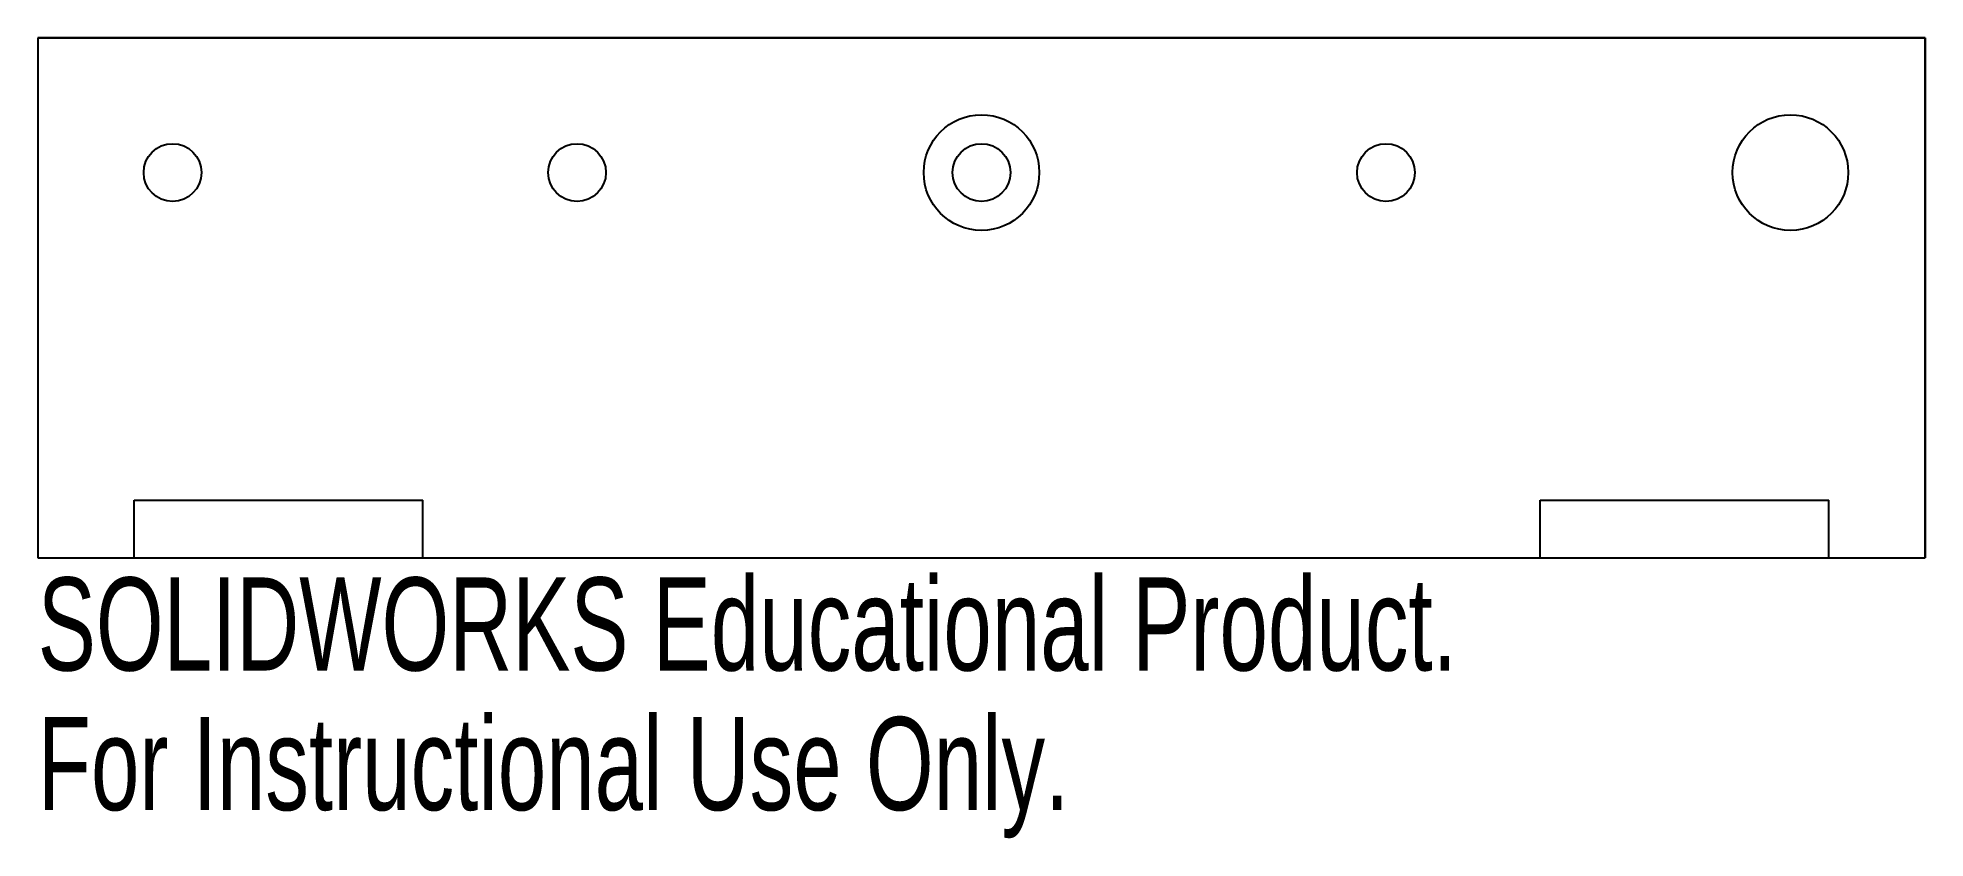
# Model space of a CAD drawing. Header units: millimetres. Extents: x -82.4 to 15.6, y -23.1 to 18.4.
import ezdxf

# ---------------------------------------------------------------- set-up
doc = ezdxf.new("R2010")
doc.units = ezdxf.units.MM
doc.styles.add('SLDTEXTSTYLE0', font='TXT', dxfattribs={"width": 0.7})

msp = doc.modelspace()

# ---------------------------------------------------------------- linework, layer by layer
at = {"color": 7, "linetype": 'Continuous'}
for p, q in [((-82.353, 18.434), (15.647, 18.434)), ((-82.353, 18.434), (-82.353, -8.566)), ((15.647, 18.434), (15.647, -8.566)), ((-82.353, -8.566), (15.647, -8.566))]:
    msp.add_line(p, q, dxfattribs=at)
at = {"color": 7, "linetype": 'Continuous', "lineweight": 25}
for p, q in [((-82.353, 18.434), (-82.353, -8.566)), ((15.647, 18.434), (-82.353, 18.434)), ((15.647, -8.566), (15.647, 18.434)), ((-77.353, -5.566), (-62.353, -5.566)), ((-77.353, -8.566), (-77.353, -5.566)), ((-62.353, -8.566), (-62.353, -5.566)), ((-4.353, -5.566), (10.647, -5.566)), ((-4.353, -8.566), (-4.353, -5.566)), ((10.647, -8.566), (10.647, -5.566)), ((-82.353, -8.566), (-77.353, -8.566)), ((-62.353, -8.566), (-4.353, -8.566)), ((10.647, -8.566), (15.647, -8.566))]:
    msp.add_line(p, q, dxfattribs=at)
for centre, radius in [((-33.353, 11.434), 3), ((8.647, 11.434), 3), ((-75.353, 11.434), 1.5), ((-54.353, 11.434), 1.5), ((-12.353, 11.434), 1.5)]:
    msp.add_circle(centre, radius, dxfattribs=at)
at = {"color": 7, "linetype": 'Continuous'}
for centre in [(-75.353, 11.434), (-54.353, 11.434), (-33.353, 11.434)]:
    msp.add_circle(centre, 1.5, dxfattribs=at)

# ---------------------------------------------------------------- texts
at = {"color": 7, "linetype": 'Continuous', "char_height": 4.83362, "attachment_point": 1, "style": 'SLDTEXTSTYLE0'}
for s, insert in [('SOLIDWORKS Educational Product.', (-82.353, -9.586)), ('For Instructional Use Only.', (-82.353, -16.836))]:
    msp.add_mtext(s, dxfattribs=dict(at, insert=insert))

doc.saveas('drawing.dxf')
